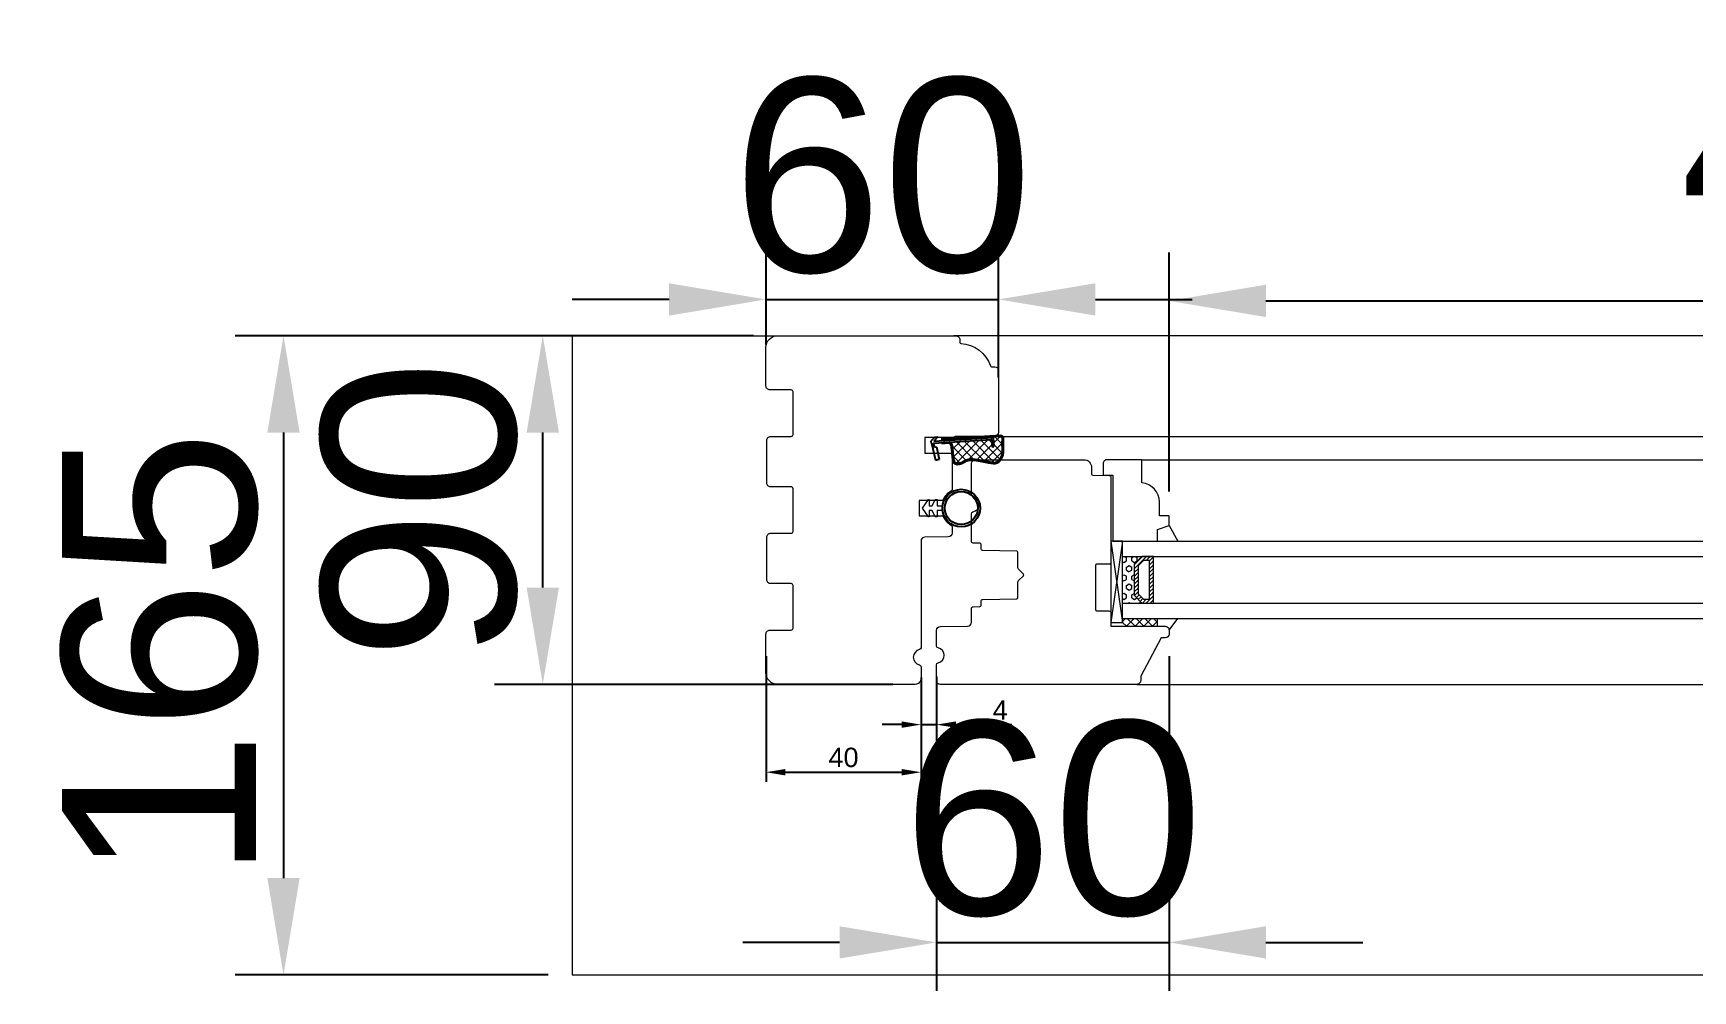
# Model space of a CAD drawing. Header units: millimetres. Extents: x 0 to 182016, y 11 to 3710.
# Drawn here: x 87668.2 to 88096.4, y 985.7 to 1232.9 of the extents above; entities that cross this region are included whole.
import ezdxf

# ---------------------------------------------------------------- set-up
doc = ezdxf.new("R2010")
doc.units = ezdxf.units.MM
for name, color, linetype, lineweight in [('Matmenys', 10, 'Continuous', 20), ('OTHER', 251, 'Continuous', 13), ('Stakta', 7, 'Continuous', 25), ('Testinės profilio linijos', 7, 'Continuous', 5)]:
    doc.layers.add(name, color=color, linetype=linetype, lineweight=lineweight)
doc.styles.get("Standard").update_dxf_attribs({"font": 'arial.ttf'})
doc.dimstyles.new('2', dxfattribs={"dimscale": 2, "dimtxt": 2.5, "dimasz": 2.5, "dimexe": 1.25, "dimexo": 0.625, "dimtad": 1, "dimtxsty": 'Standard', "dimcen": 2.5, "dimadec": 0, "dimazin": 0, "dimtfac": 1, "dimtmove": 0, "dimatfit": 3, "dimfxl": 1, "dimarcsym": 0})
doc.dimstyles.new('Padidinti matmenys', dxfattribs={"dimscale": 10, "dimtxt": 5, "dimasz": 2.5, "dimexe": 1.25, "dimexo": 0.625, "dimtad": 1, "dimdec": 1, "dimtxsty": 'Standard', "dimcen": 2.5, "dimadec": 0, "dimazin": 0, "dimtfac": 1, "dimtdec": 1, "dimtmove": 0, "dimatfit": 3, "dimfxl": 1, "dimarcsym": 0})

# ---------------------------------------------------------------- blocks, each defined once
blk = doc.blocks.new('*D1126')
at = {"layer": 'Defpoints', "color": 0, "transparency": 16777216}
for p in [(87857.27, 1073.31), (87897.27, 1067.81), (87897.27, 1042.13)]:
    blk.add_point(p, dxfattribs=at)
at = {"layer": 'Matmenys', "color": 0, "lineweight": -2, "transparency": 16777216}
for p, q in [((87857.27, 1072.06), (87857.27, 1039.63)), ((87897.27, 1066.56), (87897.27, 1039.63)), ((87862.27, 1042.13), (87892.27, 1042.13))]:
    blk.add_line(p, q, dxfattribs=at)
at = {"layer": 'Matmenys', "color": 0, "transparency": 16777216}
for points in [[(87862.27, 1042.96), (87862.27, 1041.3), (87857.27, 1042.13)], [(87892.27, 1042.96), (87892.27, 1041.3), (87897.27, 1042.13)]]:
    blk.add_solid(points, dxfattribs=at)
at = {"layer": 'Matmenys', "color": 0, "lineweight": 5, "transparency": 16777216, "insert": (87877.27, 1045.93), "char_height": 5, "attachment_point": 5}
blk.add_mtext('40', dxfattribs=at)
blk = doc.blocks.new('*D1127')
at = {"color": 0, "lineweight": -2, "transparency": 16777216}
for p, q in [((87857.27, 1152.56), (87857.27, 1176.68)), ((87917.27, 1144.06), (87917.27, 1176.68)), ((87832.27, 1164.18), (87807.27, 1164.18)), ((87857.27, 1164.18), (87917.27, 1164.18)), ((87942.27, 1164.18), (87967.27, 1164.18))]:
    blk.add_line(p, q, dxfattribs=at)
at = {"color": 0, "transparency": 16777216}
for points in [[(87832.27, 1168.35), (87832.27, 1160.01), (87857.27, 1164.18)], [(87942.27, 1168.35), (87942.27, 1160.01), (87917.27, 1164.18)]]:
    blk.add_solid(points, dxfattribs=at)
at = {"layer": 'Defpoints', "color": 0, "transparency": 16777216}
for p in [(87917.27, 1164.18), (87857.27, 1146.31), (87917.27, 1137.81)]:
    blk.add_point(p, dxfattribs=at)
at = {"color": 0, "lineweight": 5, "transparency": 16777216, "insert": (87887.27, 1195.96), "char_height": 50, "attachment_point": 5}
blk.add_mtext('60', dxfattribs=at)
blk = doc.blocks.new('*D1128')
at = {"color": 0, "lineweight": -2, "transparency": 16777216}
for p, q in [((87961.27, 1072.06), (87961.27, 985.7)), ((87901.27, 1061.81), (87901.27, 985.7)), ((87876.27, 998.2), (87851.27, 998.2)), ((87901.27, 998.2), (87961.27, 998.2)), ((87986.27, 998.2), (88011.27, 998.2))]:
    blk.add_line(p, q, dxfattribs=at)
at = {"color": 0, "transparency": 16777216}
for points in [[(87876.27, 1002.37), (87876.27, 994.04), (87901.27, 998.2)], [(87986.27, 1002.37), (87986.27, 994.04), (87961.27, 998.2)]]:
    blk.add_solid(points, dxfattribs=at)
at = {"layer": 'Defpoints', "color": 0, "transparency": 16777216}
for p in [(87961.27, 1078.31), (87901.27, 1068.06), (87961.27, 998.2)]:
    blk.add_point(p, dxfattribs=at)
at = {"color": 0, "lineweight": 5, "transparency": 16777216, "insert": (87931.27, 1029.98), "char_height": 50, "attachment_point": 5}
blk.add_mtext('60', dxfattribs=at)
blk = doc.blocks.new('*D1129')
at = {"color": 0, "lineweight": -2, "transparency": 16777216}
for p, q in [((87854.02, 1154.81), (87787.17, 1154.81)), ((87799.67, 1089.81), (87799.67, 1129.81)), ((87890.02, 1064.81), (87787.17, 1064.81))]:
    blk.add_line(p, q, dxfattribs=at)
at = {"color": 0, "transparency": 16777216}
for points in [[(87795.5, 1129.81), (87803.83, 1129.81), (87799.67, 1154.81)], [(87795.5, 1089.81), (87803.83, 1089.81), (87799.67, 1064.81)]]:
    blk.add_solid(points, dxfattribs=at)
at = {"layer": 'Defpoints', "color": 0, "transparency": 16777216}
for p in [(87799.67, 1154.81), (87860.27, 1154.81), (87896.27, 1064.81)]:
    blk.add_point(p, dxfattribs=at)
at = {"color": 0, "lineweight": 5, "transparency": 16777216, "insert": (87767.89, 1109.81), "char_height": 50, "attachment_point": 5, "rotation": 90}
blk.add_mtext('90', dxfattribs=at)
blk = doc.blocks.new('*D1130')
at = {"layer": 'Defpoints', "color": 0, "transparency": 16777216}
for p in [(87897.27, 1067.81), (87901.27, 1068.06), (87901.27, 1054.42)]:
    blk.add_point(p, dxfattribs=at)
at = {"layer": 'Matmenys', "color": 0, "lineweight": -2, "transparency": 16777216}
for p, q in [((87897.27, 1066.56), (87897.27, 1051.92)), ((87901.27, 1066.81), (87901.27, 1051.92)), ((87892.27, 1054.42), (87887.27, 1054.42)), ((87897.27, 1054.42), (87901.27, 1054.42)), ((87906.27, 1054.42), (87920.67, 1054.42))]:
    blk.add_line(p, q, dxfattribs=at)
at = {"layer": 'Matmenys', "color": 0, "transparency": 16777216}
for points in [[(87892.27, 1055.25), (87892.27, 1053.59), (87897.27, 1054.42)], [(87906.27, 1055.25), (87906.27, 1053.59), (87901.27, 1054.42)]]:
    blk.add_solid(points, dxfattribs=at)
at = {"layer": 'Matmenys', "color": 0, "lineweight": 5, "transparency": 16777216, "insert": (87917.69, 1058.17), "char_height": 5, "attachment_point": 5}
blk.add_mtext('4', dxfattribs=at)
blk = doc.blocks.new('*D1916')
at = {"color": 0, "lineweight": -2, "transparency": 16777216}
for p, q in [((87801.02, 1154.81), (87720.26, 1154.81)), ((87732.76, 1129.81), (87732.76, 1014.81)), ((87801.02, 989.81), (87720.26, 989.81))]:
    blk.add_line(p, q, dxfattribs=at)
at = {"color": 0, "transparency": 16777216}
for points in [[(87728.6, 1129.81), (87736.93, 1129.81), (87732.76, 1154.81)], [(87728.6, 1014.81), (87736.93, 1014.81), (87732.76, 989.81)]]:
    blk.add_solid(points, dxfattribs=at)
at = {"layer": 'Defpoints', "color": 0, "transparency": 16777216}
for p in [(87807.27, 1154.81), (87732.76, 989.81), (87807.27, 989.81)]:
    blk.add_point(p, dxfattribs=at)
at = {"color": 0, "lineweight": 5, "transparency": 16777216, "insert": (87700.98, 1072.31), "char_height": 50, "attachment_point": 5, "rotation": 90}
blk.add_mtext('165', dxfattribs=at)
blk = doc.blocks.new('*D1180')
at = {"color": 0, "lineweight": -2, "transparency": 16777216}
for p, q in [((87961.27, 1114.56), (87961.27, 1176.3)), ((88399.75, 1114.56), (88399.75, 1176.3)), ((87986.27, 1163.8), (88374.75, 1163.8))]:
    blk.add_line(p, q, dxfattribs=at)
at = {"color": 0, "transparency": 16777216}
for points in [[(87986.27, 1167.97), (87986.27, 1159.64), (87961.27, 1163.8)], [(88374.75, 1167.97), (88374.75, 1159.64), (88399.75, 1163.8)]]:
    blk.add_solid(points, dxfattribs=at)
at = {"layer": 'Defpoints', "color": 0, "transparency": 16777216}
for p in [(88399.75, 1163.8), (87961.27, 1108.31), (88399.75, 1108.31)]:
    blk.add_point(p, dxfattribs=at)
at = {"color": 0, "lineweight": 5, "transparency": 16777216, "insert": (88180.51, 1200.1), "char_height": 50, "attachment_point": 5}
blk.add_mtext('438,5', dxfattribs=at)

msp = doc.modelspace()

# ---------------------------------------------------------------- hatches: boundary and pattern name
at = {"lineweight": 0}
h = msp.add_hatch(dxfattribs=at)
h.set_pattern_fill('HEX', color=256, scale=0.25, angle=90, style=0)
h.set_pattern_definition([(90, (69601.9944, -11821.5974), (1.374815, -4e-16), [0.79375, -1.5875]), (330, (69601.9944, -11821.5974), (-0.6874075, -1.190624716), [0.79375, -1.5875]), (30, (69601.9944, -11820.8036), (0.6874075, -1.190624716), [0.79375, -1.5875])])
h.paths.add_polyline_path([(87949.2654149, 1085.8109378), (87954.2654149, 1085.8109378), (87952.2654149, 1087.8109378), (87952.2654149, 1095.8109378), (87954.2654149, 1097.8109378), (87949.2654149, 1097.8116468)])
h = msp.add_hatch(dxfattribs=at)
h.set_pattern_fill('JIS_WOOD', color=256, angle=90, style=0)
h.set_pattern_definition([(45, (69601.9944, -11821.59735), (0.5, -0.5), [])])
h.paths.add_polyline_path([(87952.2654149, 1095.8109378), (87952.2654149, 1087.8109378), (87954.2654149, 1085.8109378), (87957.2654149, 1085.8109378), (87957.2831483, 1097.8475204), (87954.2654149, 1097.8109378)])
h.paths.add_polyline_path([(87953.2654149, 1088.2251513), (87953.2654149, 1095.3967242), (87954.6796285, 1096.8109378), (87956.2654149, 1096.8109378), (87956.2654149, 1086.8109378), (87954.6796285, 1086.8109378)], flags=16)
at = {"lineweight": 0, "ltscale": 0.5}
h = msp.add_hatch(dxfattribs=at)
h.set_pattern_fill('ANSI37', color=256, scale=0.5, angle=90, style=0)
h.set_pattern_definition([(135, (87945.7654, 1079.8116), (-1.12253, -1.12253), []), (225, (87945.7654, 1079.8116), (1.12253, -1.12253), [])])
h.paths.add_polyline_path([(87958.2654149, 1081.8116468), (87949.2654149, 1081.8116468), (87949.2654149, 1079.8116468), (87958.2654149, 1079.8116468)])
at = {"layer": 'Matmenys'}
h = msp.add_hatch(dxfattribs=at)
h.set_pattern_fill('ANSI37', color=252, scale=0.5, angle=-180, style=0)
h.set_pattern_definition([(225, (-68011.7243, -1098353.8803), (1.1225320151, -1.1225320151), []), (315, (-68011.7243, -1098353.8803), (1.1225320151, 1.1225320151), [])])
edge = h.paths.add_edge_path()
edge.add_arc((87915.3512631, 1127.9313767), 0.1, 363.589345612, 453.589345612, ccw=False)
edge.add_line((87915.4510669, 1127.9376372), (87915.5481501, 1126.3899514))
edge.add_arc((87915.7976597, 1126.4056027), 0.25, 183.589345612, 363.589345612)
edge.add_line((87916.0471693, 1126.4212539), (87915.9187837, 1128.4679588))
edge.add_arc((87915.8189798, 1128.4616983), 0.1, 363.589345612, 453.589345619)
edge.add_line((87915.8127193, 1128.5615022), (87915.8079744, 1128.6371452))
edge.add_line((87915.8079744, 1128.6371452), (87917.7897753, 1128.7614595))
edge.add_spline(control_points=[(87917.7897753, 1128.7614595), (87917.8689338, 1128.7496572), (87917.9389254, 1128.7384817), (87918.0226762, 1128.7166877), (87918.0462405, 1128.7073019), (87918.0701236, 1128.694607), (87918.0781832, 1128.6883578), (87918.102671, 1128.662769), (87918.1215639, 1128.633532), (87918.1552672, 1128.5292122), (87918.1683892, 1128.45628), (87918.1880913, 1128.2032969), (87918.177593, 1127.9894628), (87918.1582648, 1127.5469844), (87918.1537895, 1127.3276555), (87918.1527133, 1126.9077646), (87918.1557453, 1126.7046785), (87918.1684557, 1126.1144711), (87918.1816321, 1125.746421), (87918.1813705, 1124.9932396), (87918.1628741, 1124.6164897), (87918.0596878, 1124.0233853), (87917.9997937, 1123.7958143), (87917.8467581, 1123.3987131), (87917.7640087, 1123.2269254), (87917.5600086, 1122.8857577), (87917.4398938, 1122.719555), (87917.1724487, 1122.4283953), (87917.024775, 1122.3048153), (87916.7435904, 1122.1450966), (87916.6082942, 1122.0975426), (87916.3069954, 1122.0379377), (87916.1433954, 1122.0272343), (87915.5587986, 1122.0409782), (87915.094883, 1122.1357324), (87914.2023869, 1122.3074747), (87913.7753066, 1122.3911693), (87912.696958, 1122.6023556), (87912.0389074, 1122.7360897), (87911.0458055, 1122.8610157), (87910.7422044, 1122.8915096), (87910.1201607, 1122.915845), (87909.8042567, 1122.9083043), (87909.2550485, 1122.8234199), (87909.018965, 1122.7620813), (87908.6183136, 1122.589621), (87908.4596811, 1122.4947725), (87908.1610223, 1122.3105041), (87908.0195651, 1122.2206466), (87907.7177822, 1122.0645635), (87907.5527295, 1121.9945934), (87907.1876078, 1121.8748621), (87906.9866577, 1121.8318596), (87906.647241, 1121.8079609), (87906.5052556, 1121.8211667), (87906.3100349, 1121.881206), (87906.2447071, 1121.9179461), (87906.1179837, 1122.0264953), (87906.0588059, 1122.0985614), (87905.9017283, 1122.362649), (87905.8202287, 1122.6037573), (87905.7036114, 1123.1541683), (87905.6670799, 1123.4623634), (87905.6138084, 1124.0585812), (87905.5945859, 1124.3461322), (87905.5512265, 1124.876622), (87905.5290903, 1125.1248805), (87905.4928759, 1125.5296828), (87905.4787895, 1125.6870861), (87905.4506674, 1126.0110185), (87905.4356314, 1126.1893357), (87905.3673464, 1126.4922028), (87905.3317113, 1126.6100248), (87905.2361146, 1126.8225036), (87905.1829676, 1126.9164184), (87905.0643269, 1127.0616121), (87905.0087047, 1127.1166303), (87904.8849375, 1127.2057222), (87904.8213104, 1127.2386016), (87904.7024464, 1127.2867698), (87904.6453693, 1127.303651), (87904.5447889, 1127.3295949), (87904.5003933, 1127.3393125), (87904.4593971, 1127.3483485)], knot_values=[0, 0, 0, 0, 0.2245066002, 0.2245066002, 0.377043448, 0.377043448, 0.5295802957, 0.5295802957, 0.8082977366, 0.8082977366, 1.0870151774, 1.0870151774, 1.6244414062, 1.6244414062, 2.161867635, 2.161867635, 2.6992938638, 2.6992938638, 3.7741463214, 3.7741463214, 5.0334406395, 5.0334406395, 5.8656302806, 5.8656302806, 6.5060139406, 6.5060139406, 7.1463976006, 7.1463976006, 7.7996240151, 7.7996240151, 8.3563201169, 8.3563201169, 8.9130162187, 8.9130162187, 10.239934143, 10.239934143, 11.5668520673, 11.5668520673, 13.5970761059, 13.5970761059, 14.4582175179, 14.4582175179, 15.3193589298, 15.3193589298, 15.9856015553, 15.9856015553, 16.5061017172, 16.5061017172, 17.0266018791, 17.0266018791, 17.547102041, 17.547102041, 18.1672448488, 18.1672448488, 18.7176261004, 18.7176261004, 19.1465766047, 19.1465766047, 19.5755271091, 19.5755271091, 20.3898249977, 20.3898249977, 21.2041228863, 21.2041228863, 21.9655448497, 21.9655448497, 22.7269668131, 22.7269668131, 23.2229068178, 23.2229068178, 23.7188468224, 23.7188468224, 24.0184411081, 24.0184411081, 24.2549295987, 24.2549295987, 24.4119994701, 24.4119994701, 24.5501072405, 24.5501072405, 24.6882150108, 24.6882150108, 24.8099116426, 24.8099116426, 24.8099116426, 24.8099116426], degree=3, periodic=0)
edge.add_line((87904.4593971, 1127.3483485), (87915.3450026, 1128.0311805))

# ---------------------------------------------------------------- linework, layer by layer
at = {"lineweight": 5}
for p, q in [((87807.2654146, 1154.8116468), (87807.2654146, 989.8116468)), ((87807.2654146, 1154.8116468), (87860.2654149, 1154.8116468)), ((87807.2654146, 989.8116468), (89147.2432088, 989.8116468))]:
    msp.add_line(p, q, dxfattribs=at)
for p, q in [((87900.857528, 1128.6252267), (87899.8271867, 1127.558762)), ((87899.8271867, 1127.558762), (87899.8584892, 1127.0597428)), ((87899.8584892, 1127.0597428), (87900.0057751, 1127.0689818)), ((87900.0057751, 1127.0689818), (87900.9892216, 1122.7218913)), ((87900.5112375, 1127.1006884), (87915.3450026, 1128.0311805)), ((87900.5112375, 1127.1006884), (87900.7484324, 1126.0522252)), ((87901.6051687, 1128.6721247), (87900.5544554, 1127.6043821)), ((87900.5544554, 1127.6043821), (87915.8127193, 1128.5615022)), ((87900.857528, 1128.6252267), (87901.6051687, 1128.6721247)), ((87915.4510669, 1127.9376372), (87915.5481501, 1126.3899514)), ((87915.8127193, 1128.5615022), (87915.8079744, 1128.6371452)), ((87915.9187837, 1128.4679588), (87916.0471693, 1126.4212539)), ((87900.7484324, 1126.0522252), (87901.2361083, 1126.1625526)), ((87900.9892216, 1122.7218913), (87901.9645735, 1122.9425461)), ((87901.2361083, 1126.1625526), (87901.9645735, 1122.9425461))]:
    msp.add_line(p, q)
at = {"color": 1}
for p, q in [((87917.8340155, 1129.0581796), (87902.5092001, 1128.0968849)), ((87917.7897753, 1128.7614595), (87902.5548305, 1127.8058022)), ((87904.3948242, 1127.0553803), (87902.634373, 1126.9449507))]:
    msp.add_line(p, q, dxfattribs=at)
at = {"lineweight": 9}
for p, q in [((87954.2654149, 1122.8116468), (88406.7543117, 1122.8116468)), ((87949.2655, 1101.8116468), (88411.7542266, 1101.8116468)), ((87949.2655, 1097.8116468), (88411.7542266, 1097.8116468)), ((87949.2655, 1085.8116468), (88411.7542266, 1085.8116468)), ((87949.2655, 1081.8116468), (88411.7542266, 1081.8116468))]:
    msp.add_line(p, q, dxfattribs=at)
at = {"lineweight": 0}
for p, q in [((87961.2654149, 1105.8116468), (87963.55208, 1101.8116468)), ((87949.2654149, 1101.8109378), (87946.2654149, 1080.8109378)), ((87946.2654149, 1101.8109378), (87949.2654149, 1080.8109378)), ((87958.2654149, 1079.8116468), (87958.2654149, 1081.8116468)), ((87961.2654149, 1078.8116468), (87963.55208, 1081.8116468))]:
    msp.add_line(p, q, dxfattribs=at)
msp.add_lwpolyline([(87954.2654149, 1116.8116468), (87954.2654149, 1122.8116468), (87945.2654149, 1122.8116468, 0.4142135624), (87944.2654149, 1121.8116468), (87944.2654149, 1118.8116468), (87946.7654149, 1118.8116468), (87946.7654149, 1101.8116468), (87958.2654149, 1101.8116468), (87958.2654149, 1104.8116468), (87961.2654149, 1105.8116468), (87961.2654149, 1108.3116468), (87958.7654149, 1108.3116468), (87958.7654149, 1111.8367097, 0.3851703882), (87954.2654149, 1116.8116468)], format="xyb", dxfattribs=at)
for points in [[(87946.2654149, 1101.8109378), (87946.2654149, 1080.8109378), (87949.2654149, 1080.8109378), (87949.2654149, 1101.8109378)], [(87952.2654149, 1095.8109378), (87952.2654149, 1087.8109378), (87954.2654149, 1085.8109378), (87957.2654149, 1085.8109378), (87957.2654149, 1097.8109378), (87954.2654149, 1097.8109378)], [(87953.2654149, 1095.3967242), (87953.2654149, 1088.2251513), (87954.6796285, 1086.8109378), (87956.2654149, 1086.8109378), (87956.2654149, 1096.8109378), (87954.6796285, 1096.8109378)]]:
    msp.add_lwpolyline(points, close=True, dxfattribs=at)
at = {"color": 18, "linetype": 'ByBlock', "true_color": 0x000000}
for radius in [4.85, 4.25]:
    msp.add_circle((87907.6579291, 1110.3105813), radius, dxfattribs=at)
for centre, radius, start, end in [((87915.3512631, 1127.9313767), 0.1, 3.589345609, 93.589345613), ((87915.7976597, 1126.4056027), 0.25, 183.589345609, 3.589345609), ((87915.8189798, 1128.4616983), 0.1, 3.589345609, 93.589345613)]:
    msp.add_arc(centre, radius, start, end)
at = {"color": 1}
msp.add_spline([(87917.8340155, 1129.0581796), (87918.1955159, 1128.9676829), (87918.4650568, 1127.6938244), (87917.9766674, 1123.0014514), (87916.9334696, 1121.9114451), (87914.7699978, 1121.8928287), (87913.071958, 1122.2232026), (87910.9065171, 1122.570119), (87908.8697954, 1122.3706902), (87908.0415507, 1121.8945212), (87906.1870105, 1121.6142579), (87905.2945646, 1124.3264364), (87905.1673971, 1125.805312), (87905.0494257, 1126.4925799), (87904.7472201, 1126.9344652), (87904.3948242, 1127.0553803)], degree=3, dxfattribs=at)
msp.add_open_spline([(87917.7897753, 1128.7614595), (87917.8689338, 1128.7496572), (87917.9389254, 1128.7384817), (87918.0226762, 1128.7166877), (87918.0462405, 1128.7073019), (87918.0701236, 1128.694607), (87918.0781832, 1128.6883578), (87918.102671, 1128.662769), (87918.1215639, 1128.633532), (87918.1552672, 1128.5292122), (87918.1683892, 1128.45628), (87918.1880913, 1128.2032969), (87918.177593, 1127.9894628), (87918.1582648, 1127.5469844), (87918.1537895, 1127.3276555), (87918.1527133, 1126.9077646), (87918.1557453, 1126.7046785), (87918.1684557, 1126.1144711), (87918.1816321, 1125.746421), (87918.1813705, 1124.9932396), (87918.1628741, 1124.6164897), (87918.0596878, 1124.0233853), (87917.9997937, 1123.7958143), (87917.8467581, 1123.3987131), (87917.7640087, 1123.2269254), (87917.5600086, 1122.8857577), (87917.4398938, 1122.719555), (87917.1724487, 1122.4283953), (87917.024775, 1122.3048153), (87916.7435904, 1122.1450966), (87916.6082942, 1122.0975426), (87916.3069954, 1122.0379377), (87916.1433954, 1122.0272343), (87915.5587986, 1122.0409782), (87915.094883, 1122.1357324), (87914.2023869, 1122.3074747), (87913.7753066, 1122.3911693), (87912.696958, 1122.6023556), (87912.0389074, 1122.7360897), (87911.0458055, 1122.8610157), (87910.7422044, 1122.8915096), (87910.1201607, 1122.915845), (87909.8042567, 1122.9083043), (87909.2550485, 1122.8234199), (87909.018965, 1122.7620813), (87908.6183136, 1122.589621), (87908.4596811, 1122.4947725), (87908.1610223, 1122.3105041), (87908.0195651, 1122.2206466), (87907.7177822, 1122.0645635), (87907.5527295, 1121.9945934), (87907.1876078, 1121.8748621), (87906.9866577, 1121.8318596), (87906.647241, 1121.8079609), (87906.5052556, 1121.8211667), (87906.3100349, 1121.881206), (87906.2447071, 1121.9179461), (87906.1179837, 1122.0264953), (87906.0588059, 1122.0985614), (87905.9017283, 1122.362649), (87905.8202287, 1122.6037573), (87905.7036114, 1123.1541683), (87905.6670799, 1123.4623634), (87905.6138084, 1124.0585812), (87905.5945859, 1124.3461322), (87905.5512265, 1124.876622), (87905.5290903, 1125.1248805), (87905.4928759, 1125.5296828), (87905.4787895, 1125.6870861), (87905.4506674, 1126.0110185), (87905.4356314, 1126.1893357), (87905.3673464, 1126.4922028), (87905.3317113, 1126.6100248), (87905.2361146, 1126.8225036), (87905.1829676, 1126.9164184), (87905.0643269, 1127.0616121), (87905.0087047, 1127.1166303), (87904.8849375, 1127.2057222), (87904.8213104, 1127.2386016), (87904.7024464, 1127.2867698), (87904.6453693, 1127.303651), (87904.5447889, 1127.3295949), (87904.5003933, 1127.3393125), (87904.4593971, 1127.3483485)], degree=3, knots=[0, 0, 0, 0, 0.2245066002, 0.2245066002, 0.377043448, 0.377043448, 0.5295802957, 0.5295802957, 0.8082977366, 0.8082977366, 1.0870151774, 1.0870151774, 1.6244414062, 1.6244414062, 2.161867635, 2.161867635, 2.6992938638, 2.6992938638, 3.7741463214, 3.7741463214, 5.0334406395, 5.0334406395, 5.8656302806, 5.8656302806, 6.5060139406, 6.5060139406, 7.1463976006, 7.1463976006, 7.7996240151, 7.7996240151, 8.3563201169, 8.3563201169, 8.9130162187, 8.9130162187, 10.239934143, 10.239934143, 11.5668520673, 11.5668520673, 13.5970761059, 13.5970761059, 14.4582175179, 14.4582175179, 15.3193589298, 15.3193589298, 15.9856015553, 15.9856015553, 16.5061017172, 16.5061017172, 17.0266018791, 17.0266018791, 17.547102041, 17.547102041, 18.1672448488, 18.1672448488, 18.7176261004, 18.7176261004, 19.1465766047, 19.1465766047, 19.5755271091, 19.5755271091, 20.3898249977, 20.3898249977, 21.2041228863, 21.2041228863, 21.9655448497, 21.9655448497, 22.7269668131, 22.7269668131, 23.2229068178, 23.2229068178, 23.7188468224, 23.7188468224, 24.0184411081, 24.0184411081, 24.2549295987, 24.2549295987, 24.4119994701, 24.4119994701, 24.5501072405, 24.5501072405, 24.6882150108, 24.6882150108, 24.8099116426, 24.8099116426, 24.8099116426, 24.8099116426], dxfattribs=at)
at = {"layer": 'OTHER'}
msp.add_lwpolyline([(87902.8547192, 1109.7005552), (87901.4388104, 1109.7005552), (87901.4388104, 1108.0552738), (87900.9131282, 1108.0552738), (87900.1697873, 1109.7005552), (87899.3771676, 1109.7005552), (87899.3771676, 1108.0552738), (87899.1582768, 1108.0552738), (87897.6553956, 1110.3105813), (87899.1582768, 1112.5658888), (87899.3771676, 1112.5658888), (87899.3771676, 1110.9206075), (87900.1697873, 1110.9206075), (87900.9131282, 1112.5658888), (87901.4388104, 1112.5658888), (87901.4388104, 1110.9206075), (87902.8547192, 1110.9206075)], dxfattribs=at)
at = {"layer": 'Stakta', "color": 18, "lineweight": 5, "true_color": 0x000000}
for points in [[(87905.2654149, 1115.1149884, -0.2720281141), (87905.0088014, 1114.6782241, 0.164173551), (87902.8600902, 1112.3105813), (87896.7654149, 1112.3105813), (87896.7654149, 1108.3105813), (87902.8600902, 1108.3105813, 0.164173551), (87905.0088014, 1105.9429385, -0.2720281141), (87905.2654149, 1105.5061742), (87905.2654149, 1103.872773, -0.4116598905), (87904.2741415, 1102.8728111), (87898.2566884, 1102.8202976, 0.4116598905), (87897.2654149, 1101.8203356), (87897.2654149, 1074.2611366, -0.3563939587), (87896.8654149, 1073.7712386, 0.8164965809), (87896.8654149, 1069.852055, -0.3563939587), (87897.2654149, 1069.3621571), (87897.2654149, 1066.3116468, -0.4142135624), (87895.7654149, 1064.8116468), (87860.2654146, 1064.8116468, -0.4142135624), (87857.2654146, 1067.8116468), (87857.2654146, 1077.8116468, -0.4142135624), (87858.2654146, 1078.8116468), (87863.7654146, 1078.8116468, 0.4142135624), (87864.2654146, 1079.3116468), (87864.2654146, 1090.3116468, 0.4142135624), (87863.7654146, 1090.8116468), (87858.4654146, 1090.8116468, -0.4142135624), (87857.4654146, 1091.8116468), (87857.4654146, 1102.8116468, -0.4142135624), (87858.4654146, 1103.8116468), (87863.7654146, 1103.8116468, 0.4142135624), (87864.2654146, 1104.3116468), (87864.2654146, 1115.3116468, 0.4142135624), (87863.7654146, 1115.8116468), (87858.4654146, 1115.8116468, -0.4142135624), (87857.4654146, 1116.8116468), (87857.4654146, 1127.8116468, -0.4142135624), (87858.4654146, 1128.8116468), (87863.7654146, 1128.8116468, 0.4142135624), (87864.2654146, 1129.3116468), (87864.2654146, 1140.3116468, 0.4142135624), (87863.7654146, 1140.8116468), (87858.2654146, 1140.8116468, -0.4142135624), (87857.2654146, 1141.8116468), (87857.2654146, 1151.8116468, -0.4142135624), (87860.2654146, 1154.8116468), (87906.2654149, 1154.8116468, -0.4142135624), (87907.2654149, 1153.8116468), (87907.2654149, 1153.1023202, 0.4001549105), (87907.5509495, 1152.8026691, -0.3090857966), (87915.2002602, 1147.0143859, 0.3199404334), (87915.4820833, 1146.809756), (87916.2741415, 1146.8028438, -0.4116598905), (87917.2654149, 1145.8028819), (87917.2654149, 1129.9076805, -0.4116598905), (87916.2741415, 1128.9077185), (87906.2566884, 1128.8202976, 0.2023892741), (87905.5428578, 1128.5116468), (87898.2654149, 1128.5116468), (87898.2654149, 1124.5116468), (87905.2654149, 1124.5116468)], [(87912.7654149, 1085.2013535), (87912.7654149, 1086.2544751, -0.4091108014), (87913.2566887, 1086.7543989), (87921.9706506, 1086.9065017, 0.4091108014), (87922.2654149, 1087.206456), (87922.2654149, 1091.230276, -0.1989123674), (87922.4118615, 1091.5838294), (87923.677547, 1092.8495148, 0.4142135624), (87923.677547, 1093.2737789), (87922.4118615, 1094.5394643, -0.1989123674), (87922.2654149, 1094.8930177), (87922.2654149, 1098.9168377, 0.4091108014), (87921.9706506, 1099.216792), (87913.2566887, 1099.3688947, -0.4091108014), (87912.7654149, 1099.8688186), (87912.7654149, 1100.9219402, 0.4040262259), (87912.4758848, 1101.2217575), (87910.7479652, 1101.2820977, -0.4040262258), (87910.2654149, 1101.7817932), (87910.2654149, 1108.8621571, -0.3563939587), (87910.6654149, 1109.352055, 0.8164965809), (87910.6654149, 1113.2712386, -0.3563939587), (87910.2654149, 1113.7611366), (87910.2654149, 1121.8116468, -0.4142135624), (87911.2654149, 1122.8116468), (87939.2654149, 1122.8116468, -0.4142135624), (87941.2654149, 1120.8116468), (87941.2654149, 1119.1090402, 0.4116598905), (87941.562797, 1118.8090516), (87945.7697782, 1118.7723379, -0.4116598905), (87946.2654149, 1118.2723569), (87946.2654149, 1096.3422099, -0.4116598905), (87945.7697782, 1095.842229), (87942.562797, 1095.8142421, 0.4116598905), (87942.2654149, 1095.5142535), (87942.2654149, 1084.1090402, 0.4116598905), (87942.562797, 1083.8090516), (87945.7697782, 1083.7810647, -0.4116598905), (87946.2654149, 1083.2810838), (87946.2654149, 1079.8116468), (87960.2654149, 1079.8116468, -0.4142135624), (87961.2654149, 1078.8116468), (87961.2654149, 1077.8204118, -0.4116598905), (87960.2741415, 1076.8204499), (87959.2654149, 1076.8116468), (87954.0068468, 1066.9217186, 0.1227845609), (87953.9483206, 1066.6869828), (87953.9483206, 1065.8116468, -0.4142135624), (87952.9483206, 1064.8116468), (87902.2654149, 1064.8116468, -0.4142135624), (87901.2654149, 1065.8116468), (87901.2654149, 1069.8621571, -0.3563939587), (87901.6654149, 1070.352055, 0.8164965809), (87901.6654149, 1074.2712386, -0.3563939587), (87901.2654149, 1074.7611366), (87901.2654149, 1078.7417938, -0.4116598905), (87902.2566884, 1079.7417557), (87909.2741415, 1079.8029961, 0.4116598905), (87910.2654149, 1080.802958), (87910.2654149, 1084.3414835, -0.4040361542), (87910.7479652, 1084.8411959), (87912.4758848, 1084.9015362, 0.4040262258)]]:
    msp.add_lwpolyline(points, format="xyb", close=True, dxfattribs=at)
at = {"layer": 'Testinės profilio linijos', "lineweight": 5}
for p, q in [((89048.2432085, 1154.8116468), (87905.7654149, 1154.8116468)), ((87906.1338775, 1128.8116468), (88454.8858491, 1128.8116468)), ((87952.9483004, 1064.8116468), (89001.5602812, 1064.8116468))]:
    msp.add_line(p, q, dxfattribs=at)

# ---------------------------------------------------------------- dimensions: what is measured, and where the dimension line sits
at = {"color": 1, "lineweight": 5}
dim = msp.add_linear_dim(base=(88399.7543117, 1163.804424), p1=(87961.2654149, 1108.3116468), p2=(88399.7543117, 1108.3116468), dimstyle='Padidinti matmenys', dxfattribs=at)
dim.commit()
dim.dimension.update_dxf_attribs({"geometry": '*D1180', "text_midpoint": (88180.5098633, 1200.102173)})
for base, p1, p2, angle, picture, middle in [((87917.2654149, 1164.178653), (87857.2654149, 1146.3116468), (87917.2654149, 1137.8116468), 180, '*D1127', (87887.2654149, 1164.178653)), ((87799.667933, 1154.8116468), (87896.2654149, 1064.8116468), (87860.2654149, 1154.8116468), 90, '*D1129', (87799.667933, 1109.8116468)), ((87961.2654149, 998.201914), (87901.2654149, 1068.0616468), (87961.2654149, 1078.3116468), 180, '*D1128', (87931.2654149, 998.201914))]:
    dim = msp.add_linear_dim(base=base, p1=p1, p2=p2, angle=angle, dimstyle='Padidinti matmenys', dxfattribs=at)
    dim.commit()
    dim.dimension.update_dxf_attribs({"geometry": picture, "text_midpoint": middle, "dimtype": 160})
dim = msp.add_linear_dim(base=(87732.7617371, 989.8116468), p1=(87807.2654146, 1154.8116468), p2=(87807.2654146, 989.8116468), angle=90, dimstyle='Padidinti matmenys', dxfattribs=at)
dim.commit()
dim.dimension.update_dxf_attribs({"geometry": '*D1916', "text_midpoint": (87700.9830877, 1072.3116468)})
at = {"layer": 'Matmenys', "lineweight": 5}
for base, p1, p2, picture, middle in [((87897.2654149, 1042.1287646), (87857.2654149, 1073.3116468), (87897.2654149, 1067.8116468), '*D1126', (87877.2654149, 1042.1287646)), ((87901.2654149, 1054.4191349), (87897.2654149, 1067.8116468), (87901.2654149, 1068.0616468), '*D1130', (87917.686288, 1054.4191349))]:
    dim = msp.add_linear_dim(base=base, p1=p1, p2=p2, angle=180, dimstyle='2', override={"dimtmove": 0}, dxfattribs=at)
    dim.commit()
    dim.dimension.update_dxf_attribs({"geometry": picture, "text_midpoint": middle, "dimtype": 160})

doc.saveas('drawing.dxf')
